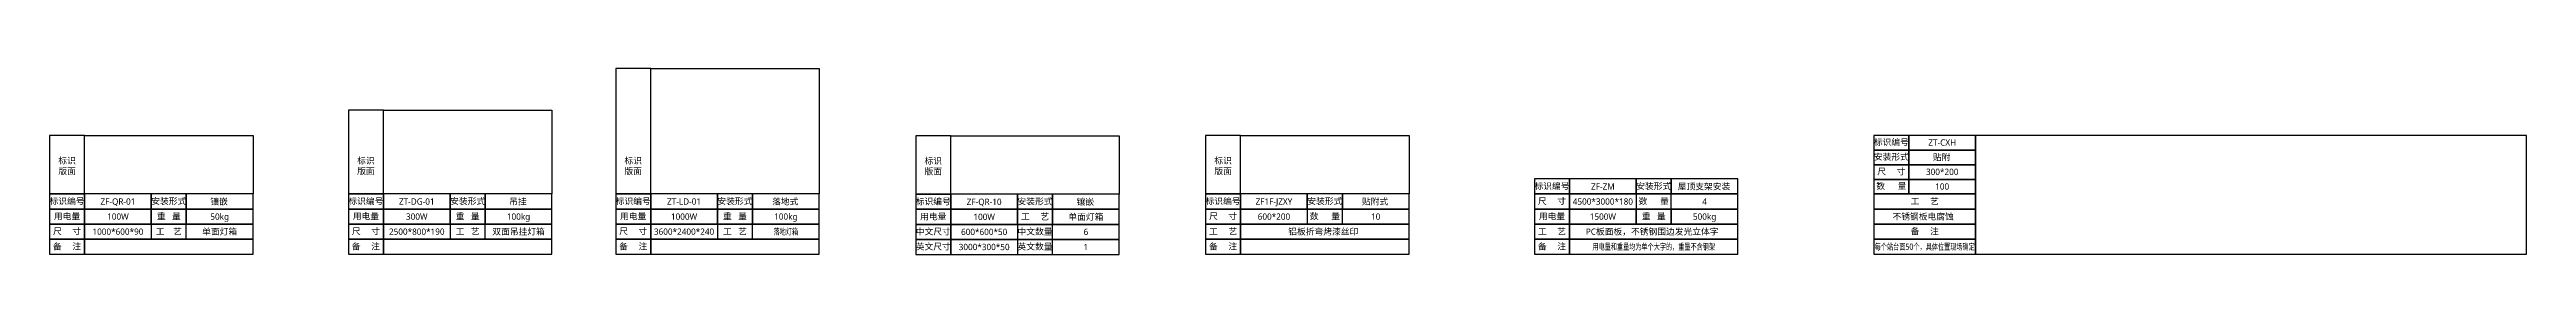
# Model space of a CAD drawing. Extents: x 26217 to 323175, y 24857 to 47090.
import ezdxf
from ezdxf.enums import TextEntityAlignment as Align

# ---------------------------------------------------------------- set-up
doc = ezdxf.new("R2010")
doc.units = 0
doc.header["$LTSCALE"] = 1000
doc.header["$MEASUREMENT"] = 0
doc.layers.add('XYD-Style', color=100, linetype='Continuous')
doc.styles.add('XYD-Style', font='Microsoft YaHei.ttf')

# ---------------------------------------------------------------- blocks, each defined once
blk = doc.blocks.new('*U6')
at = {"layer": 'XYD-Style', "color": 100}
for points in [[(0, 7200), (4200, 7200), (4200, 14201), (0, 14201)], [(4200, 14201), (24400, 14201), (24400, 7200), (4200, 7200)], [(0, 5400), (4200, 5400), (4200, 7200), (0, 7200)], [(4200, 5400), (12200, 5400), (12200, 7200), (4200, 7200)], [(12200, 5400), (16400, 5400), (16400, 7200), (12200, 7200)], [(16400, 5400), (24400, 5400), (24400, 7200), (16400, 7200)], [(0, 3600), (4200, 3600), (4200, 5400), (0, 5400)], [(0, 1800), (4200, 1800), (4200, 3600), (0, 3600)], [(4200, 3600), (12200, 3600), (12200, 5400), (4200, 5400)], [(4200, 1800), (24400, 1800), (24400, 3600), (4200, 3600)], [(12200, 3600), (16400, 3600), (16400, 5400), (12200, 5400)], [(12200, 1800), (16400, 1800), (16400, 3600), (12200, 3600)], [(16400, 3600), (24400, 3600), (24400, 5400), (16400, 5400)], [(0, 0), (4200, 0), (4200, 1800), (0, 1800)], [(4200, 0), (24400, 0), (24400, 1800), (4200, 1800)]]:
    blk.add_lwpolyline(points, close=True, dxfattribs=at)
at = {"layer": 'XYD-Style', "color": 100, "char_height": 750, "attachment_point": 5, "style": 'XYD-Style'}
for s, insert in [('标识\\P版面', (2100, 10515)), ('标识编号', (2100, 6300)), ('{\\fMicrosoft YaHei|b0|i0|c134|p34;安装形式}', (14300, 6300)), ('尺     寸', (2100, 2700)), ('用电量', (2100, 4500)), ('工    艺', (14300, 2700)), ('{\\fMicrosoft YaHei|b0|i0|c134|p34;重   量}', (14300, 4500)), ('备     注', (2100, 900))]:
    blk.add_mtext(s, dxfattribs=dict(at, insert=insert))
at = {"layer": 'XYD-Style', "color": 100, "style": 'XYD-Style'}
for tag, height, flags, p in [('--XYDAREA', 180, 1, (653, 7823)), ('--XYDISCOUNT', 180, 9, (876, 7506)), ('--XYDNAME', 180, 1, (704, 8073)), ('XYD-TECH', 750, 8, (20400, 2700))]:
    blk.add_attdef(tag, text='', height=height, dxfattribs=dict(at, flags=flags)).set_placement(p, align=Align.MIDDLE_CENTER)
for tag, p in [('XYD-NUMBER', (8200, 6300)), ('XYD-TYPE', (20326, 6300)), ('XYD-POWER', (8200, 4500)), ('XYD-SIZE', (8200, 2700)), ('XYD-WEIGHT', (20400, 4500))]:
    blk.add_attdef(tag, text='', height=750, dxfattribs=at).set_placement(p, align=Align.MIDDLE_CENTER)
at = {"layer": 'XYD-Style', "color": 100, "style": 'XYD-Style', "width": 0.7}
blk.add_attdef('XYD-REMARKS', text='', height=750, dxfattribs=at).set_placement((14300, 900), align=Align.MIDDLE_CENTER)
blk = doc.blocks.new('*U7')
at = {"layer": 'XYD-Style', "color": 100}
for points in [[(0, 7200), (4200, 7200), (4200, 17201), (0, 17201)], [(4200, 17201), (24400, 17201), (24400, 7200), (4200, 7200)], [(0, 5400), (4200, 5400), (4200, 7200), (0, 7200)], [(4200, 5400), (12200, 5400), (12200, 7200), (4200, 7200)], [(12200, 5400), (16400, 5400), (16400, 7200), (12200, 7200)], [(16400, 5400), (24400, 5400), (24400, 7200), (16400, 7200)], [(0, 3600), (4200, 3600), (4200, 5400), (0, 5400)], [(0, 1800), (4200, 1800), (4200, 3600), (0, 3600)], [(4200, 3600), (12200, 3600), (12200, 5400), (4200, 5400)], [(4200, 1800), (24400, 1800), (24400, 3600), (4200, 3600)], [(12200, 3600), (16400, 3600), (16400, 5400), (12200, 5400)], [(12200, 1800), (16400, 1800), (16400, 3600), (12200, 3600)], [(16400, 3600), (24400, 3600), (24400, 5400), (16400, 5400)], [(0, 0), (4200, 0), (4200, 1800), (0, 1800)], [(4200, 0), (24400, 0), (24400, 1800), (4200, 1800)]]:
    blk.add_lwpolyline(points, close=True, dxfattribs=at)
at = {"layer": 'XYD-Style', "color": 100, "char_height": 750, "attachment_point": 5, "style": 'XYD-Style'}
for s, insert in [('标识\\P版面', (2100, 10515)), ('标识编号', (2100, 6300)), ('{\\fMicrosoft YaHei|b0|i0|c134|p34;安装形式}', (14300, 6300)), ('尺     寸', (2100, 2700)), ('用电量', (2100, 4500)), ('{\\fMicrosoft YaHei|b0|i0|c134|p34;重   量}', (14300, 4500)), ('工   艺', (14300, 2700)), ('备     注', (2100, 900))]:
    blk.add_mtext(s, dxfattribs=dict(at, insert=insert))
at = {"layer": 'XYD-Style', "color": 100, "style": 'XYD-Style'}
for tag, height, flags, p in [('--XYDAREA', 180, 1, (653, 7823)), ('--XYDISCOUNT', 180, 9, (876, 7506)), ('--XYDNAME', 180, 1, (704, 8073)), ('XYD-TECH', 750, 8, (20400, 2700))]:
    blk.add_attdef(tag, text='', height=height, dxfattribs=dict(at, flags=flags)).set_placement(p, align=Align.MIDDLE_CENTER)
for tag, p in [('XYD-NUMBER', (8200, 6300)), ('XYD-TYPE', (20326, 6300)), ('XYD-POWER', (8200, 4500)), ('XYD-SIZE', (8200, 2700)), ('XYD-WEIGHT', (20400, 4500))]:
    blk.add_attdef(tag, text='', height=750, dxfattribs=at).set_placement(p, align=Align.MIDDLE_CENTER)
at = {"layer": 'XYD-Style', "color": 100, "style": 'XYD-Style', "width": 0.7}
blk.add_attdef('XYD-REMARKS', text='', height=750, dxfattribs=at).set_placement((14300, 900), align=Align.MIDDLE_CENTER)
blk = doc.blocks.new('*U8')
at = {"layer": 'XYD-Style', "color": 100}
for points in [[(0, 7200), (4200, 7200), (4200, 22201), (0, 22201)], [(4200, 22201), (24400, 22201), (24400, 7200), (4200, 7200)], [(0, 5400), (4200, 5400), (4200, 7200), (0, 7200)], [(4200, 5400), (12200, 5400), (12200, 7200), (4200, 7200)], [(12200, 5400), (16400, 5400), (16400, 7200), (12200, 7200)], [(16400, 5400), (24400, 5400), (24400, 7200), (16400, 7200)], [(0, 3600), (4200, 3600), (4200, 5400), (0, 5400)], [(0, 1800), (4200, 1800), (4200, 3600), (0, 3600)], [(4200, 3600), (12200, 3600), (12200, 5400), (4200, 5400)], [(4200, 1800), (24400, 1800), (24400, 3600), (4200, 3600)], [(12200, 3600), (16400, 3600), (16400, 5400), (12200, 5400)], [(12200, 1800), (16400, 1800), (16400, 3600), (12200, 3600)], [(16400, 3600), (24400, 3600), (24400, 5400), (16400, 5400)], [(0, 0), (4200, 0), (4200, 1800), (0, 1800)], [(4200, 0), (24400, 0), (24400, 1800), (4200, 1800)]]:
    blk.add_lwpolyline(points, close=True, dxfattribs=at)
at = {"layer": 'XYD-Style', "color": 100, "char_height": 750, "attachment_point": 5, "style": 'XYD-Style'}
for s, insert in [('标识\\P版面', (2100, 10515)), ('标识编号', (2100, 6300)), ('{\\fMicrosoft YaHei|b0|i0|c134|p34;安装形式}', (14300, 6300)), ('尺     寸', (2100, 2700)), ('用电量', (2100, 4500)), ('{\\fMicrosoft YaHei|b0|i0|c134|p34;重   量}', (14300, 4500)), ('工   艺', (14300, 2700)), ('备     注', (2100, 900))]:
    blk.add_mtext(s, dxfattribs=dict(at, insert=insert))
at = {"layer": 'XYD-Style', "color": 100, "style": 'XYD-Style'}
for tag, flags, p in [('--XYDAREA', 1, (653, 7823)), ('--XYDISCOUNT', 9, (876, 7506)), ('--XYDNAME', 1, (704, 8073))]:
    blk.add_attdef(tag, text='', height=180, dxfattribs=dict(at, flags=flags)).set_placement(p, align=Align.MIDDLE_CENTER)
for tag, p in [('XYD-NUMBER', (8200, 6300)), ('XYD-TYPE', (20326, 6300)), ('XYD-POWER', (8200, 4500)), ('XYD-SIZE', (8200, 2700)), ('XYD-WEIGHT', (20400, 4500))]:
    blk.add_attdef(tag, text='', height=750, dxfattribs=at).set_placement(p, align=Align.MIDDLE_CENTER)
at = {"layer": 'XYD-Style', "color": 100, "style": 'XYD-Style', "width": 0.7, "flags": 8}
blk.add_attdef('XYD-TECH', text='', height=750, dxfattribs=at).set_placement((20400, 2700), align=Align.MIDDLE_CENTER)
at = {"layer": 'XYD-Style', "color": 100, "style": 'XYD-Style', "width": 0.7}
blk.add_attdef('XYD-REMARKS', text='', height=750, dxfattribs=at).set_placement((14300, 900), align=Align.MIDDLE_CENTER)
blk = doc.blocks.new('XYD-SIGNBLOCK_E')
at = {"layer": 'XYD-Style', "color": 100}
for points in [[(0, 7200), (4200, 7200), (4200, 14201), (0, 14201)], [(4200, 14201), (24400, 14201), (24400, 7200), (4200, 7200)], [(0, 5400), (4200, 5400), (4200, 7200), (0, 7200)], [(4200, 5400), (12200, 5400), (12200, 7200), (4200, 7200)], [(12200, 5400), (16400, 5400), (16400, 7200), (12200, 7200)], [(16400, 5400), (24400, 5400), (24400, 7200), (16400, 7200)], [(0, 3600), (4200, 3600), (4200, 5400), (0, 5400)], [(0, 1800), (4200, 1800), (4200, 3600), (0, 3600)], [(4200, 3600), (24400, 3600), (24400, 5400), (4200, 5400)], [(4200, 1800), (24400, 1800), (24400, 3600), (4200, 3600)], [(12200, 3600), (16400, 3600), (16400, 5400), (12200, 5400)], [(0, 0), (4200, 0), (4200, 1800), (0, 1800)], [(4200, 0), (24400, 0), (24400, 1800), (4200, 1800)]]:
    blk.add_lwpolyline(points, close=True, dxfattribs=at)
at = {"layer": 'XYD-Style', "color": 100, "char_height": 750, "attachment_point": 5, "style": 'XYD-Style'}
for s, insert in [('标识\\P版面', (2100, 10515)), ('标识编号', (2100, 6300)), ('{\\fMicrosoft YaHei|b0|i0|c134|p34;安装形式}', (14300, 6300)), ('尺     寸', (2100, 4500)), ('工     艺', (2100, 2700)), ('数      量', (14300, 4500)), ('备     注', (2100, 900))]:
    blk.add_mtext(s, dxfattribs=dict(at, insert=insert))
at = {"layer": 'XYD-Style', "color": 100, "style": 'XYD-Style'}
for tag, height, flags, p in [('--XYDAREA', 180, 1, (653, 7823)), ('--XYDISCOUNT', 180, 9, (876, 7506)), ('--XYDNAME', 180, 1, (704, 8073)), ('XYD-TECH', 750, 8, (14114, 2700)), ('XYD-QTY', 750, 8, (20400, 4500))]:
    blk.add_attdef(tag, text='', height=height, dxfattribs=dict(at, flags=flags)).set_placement(p, align=Align.MIDDLE_CENTER)
for tag, p in [('XYD-NUMBER', (8200, 6300)), ('XYD-TYPE', (20326, 6300)), ('XYD-SIZE', (8200, 4500))]:
    blk.add_attdef(tag, text='', height=750, dxfattribs=at).set_placement(p, align=Align.MIDDLE_CENTER)
at = {"layer": 'XYD-Style', "color": 100, "style": 'XYD-Style', "width": 0.7}
blk.add_attdef('XYD-REMARKS', text='', height=750, dxfattribs=at).set_placement((14300, 900), align=Align.MIDDLE_CENTER)
blk = doc.blocks.new('XYD-SIGNBLOCK_F')
at = {"layer": 'XYD-Style', "color": 100}
for points in [[(0, 7200), (4200, 7200), (4200, 9000), (0, 9000)], [(4200, 7200), (12200, 7200), (12200, 9000), (4200, 9000)], [(12200, 7200), (16400, 7200), (16400, 9000), (12200, 9000)], [(16400, 7200), (24400, 7200), (24400, 9000), (16400, 9000)], [(0, 5400), (4200, 5400), (4200, 7200), (0, 7200)], [(4200, 5400), (24400, 5400), (24400, 7200), (4200, 7200)], [(12200, 5400), (16400, 5400), (16400, 7200), (12200, 7200)], [(0, 3600), (4200, 3600), (4200, 5400), (0, 5400)], [(0, 1800), (4200, 1800), (4200, 3600), (0, 3600)], [(4200, 3600), (12200, 3600), (12200, 5400), (4200, 5400)], [(4200, 1800), (24400, 1800), (24400, 3600), (4200, 3600)], [(12200, 3600), (16400, 3600), (16400, 5400), (12200, 5400)], [(16400, 3600), (24400, 3600), (24400, 5400), (16400, 5400)], [(0, 0), (4200, 0), (4200, 1800), (0, 1800)], [(4200, 0), (24400, 0), (24400, 1800), (4200, 1800)]]:
    blk.add_lwpolyline(points, close=True, dxfattribs=at)
at = {"layer": 'XYD-Style', "color": 100, "char_height": 750, "attachment_point": 5, "style": 'XYD-Style'}
for s, insert in [('标识编号', (2100, 8100)), ('尺     寸', (2100, 6300)), ('{\\fMicrosoft YaHei|b0|i0|c134|p34;安装形式}', (14300, 8100)), ('数      量', (14300, 6300)), ('工     艺', (2100, 2700)), ('用电量', (2100, 4500)), ('{\\fMicrosoft YaHei|b0|i0|c134|p34;重   量}', (14300, 4500)), ('备     注', (2100, 900))]:
    blk.add_mtext(s, dxfattribs=dict(at, insert=insert))
at = {"layer": 'XYD-Style', "color": 100, "style": 'XYD-Style'}
for tag, height, flags, p in [('--XYDAREA', 180, 1, (653, 9623)), ('--XYDISCOUNT', 180, 9, (876, 9306)), ('--XYDNAME', 180, 1, (704, 9873)), ('XYD-QTY', 750, 8, (20400, 6300)), ('XYD-TECH', 750, 8, (14114, 2700))]:
    blk.add_attdef(tag, text='', height=height, dxfattribs=dict(at, flags=flags)).set_placement(p, align=Align.MIDDLE_CENTER)
for tag, p in [('XYD-NUMBER', (8200, 8100)), ('XYD-SIZE', (8200, 6300)), ('XYD-TYPE', (20326, 8100)), ('XYD-POWER', (8200, 4500)), ('XYD-WEIGHT', (20400, 4500))]:
    blk.add_attdef(tag, text='', height=750, dxfattribs=at).set_placement(p, align=Align.MIDDLE_CENTER)
at = {"layer": 'XYD-Style', "color": 100, "style": 'XYD-Style', "width": 0.7}
blk.add_attdef('XYD-REMARKS', text='', height=750, dxfattribs=at).set_placement((14300, 900), align=Align.MIDDLE_CENTER)
blk = doc.blocks.new('XYD-SIGNBLOCK_G')
at = {"layer": 'XYD-Style', "color": 100}
for points in [[(0, 12451), (4200, 12451), (4200, 14201), (0, 14201)], [(0, 10700), (4200, 10700), (4200, 12451), (0, 12451)], [(4200, 12451), (12200, 12451), (12200, 14201), (4200, 14201)], [(4200, 10700), (12200, 10700), (12200, 12451), (4200, 12451)], [(12200, 0), (78244, 0), (78244, 14201), (12200, 14201)], [(0, 8950), (4200, 8950), (4200, 10700), (0, 10700)], [(0, 7200), (4200, 7200), (4200, 8950), (0, 8950)], [(4200, 8950), (12200, 8950), (12200, 10700), (4200, 10700)], [(4200, 7200), (12200, 7200), (12200, 8950), (4200, 8950)], [(0, 5400), (12200, 5400), (12200, 7200), (0, 7200)], [(0, 3600), (12200, 3600), (12200, 5400), (0, 5400)], [(0, 1800), (12200, 1800), (12200, 3600), (0, 3600)], [(0, 0), (12200, 0), (12200, 1800), (0, 1800)]]:
    blk.add_lwpolyline(points, close=True, dxfattribs=at)
at = {"layer": 'XYD-Style', "color": 100, "char_height": 750, "attachment_point": 5, "style": 'XYD-Style'}
for s, insert in [('标识编号', (2100, 13351)), ('{\\fMicrosoft YaHei|b0|i0|c134|p34;安装形式}', (2100, 11600)), ('尺     寸', (2100, 9850)), ('数      量', (2100, 8100)), ('工     艺', (6100, 6300)), ('备     注', (6100, 2700))]:
    blk.add_mtext(s, dxfattribs=dict(at, insert=insert))
at = {"layer": 'XYD-Style', "color": 100, "style": 'XYD-Style'}
for tag, p in [('XYD-NUMBER', (8200, 13351)), ('XYD-TYPE', (8126, 11600)), ('XYD-SIZE', (8200, 9850))]:
    blk.add_attdef(tag, text='', height=750, dxfattribs=at).set_placement(p, align=Align.MIDDLE_CENTER)
for tag, height, flags, p in [('XYD-QTY', 750, 8, (8200, 8100)), ('XYD-TECH', 750, 8, (5914, 4500)), ('--XYDAREA', 180, 1, (12853, 623)), ('--XYDISCOUNT', 180, 9, (13076, 306)), ('--XYDNAME', 180, 1, (12904, 873))]:
    blk.add_attdef(tag, text='', height=height, dxfattribs=dict(at, flags=flags)).set_placement(p, align=Align.MIDDLE_CENTER)
at = {"layer": 'XYD-Style', "color": 100, "style": 'XYD-Style', "width": 0.7}
blk.add_attdef('XYD-REMARKS', text='', height=750, dxfattribs=at).set_placement((6100, 900), align=Align.MIDDLE_CENTER)
blk = doc.blocks.new('XYD-SIGNBLOCK_D')
at = {"layer": 'XYD-Style', "color": 100}
for points in [[(0, 7200), (4200, 7200), (4200, 14201), (0, 14201)], [(4200, 14201), (24400, 14201), (24400, 7200), (4200, 7200)], [(0, 5400), (4200, 5400), (4200, 7200), (0, 7200)], [(4200, 5400), (12200, 5400), (12200, 7200), (4200, 7200)], [(12200, 5400), (16400, 5400), (16400, 7200), (12200, 7200)], [(16400, 5400), (24400, 5400), (24400, 7200), (16400, 7200)], [(0, 3600), (4200, 3600), (4200, 5400), (0, 5400)], [(0, 1800), (4200, 1800), (4200, 3600), (0, 3600)], [(4200, 3600), (12200, 3600), (12200, 5400), (4200, 5400)], [(4200, 1800), (24400, 1800), (24400, 3600), (4200, 3600)], [(12200, 3600), (16400, 3600), (16400, 5400), (12200, 5400)], [(12200, 1800), (16400, 1800), (16400, 3600), (12200, 3600)], [(16400, 3600), (24400, 3600), (24400, 5400), (16400, 5400)], [(0, 0), (4200, 0), (4200, 1800), (0, 1800)], [(4200, 0), (24400, 0), (24400, 1800), (4200, 1800)], [(12200, 0), (16400, 0), (16400, 1800), (12200, 1800)]]:
    blk.add_lwpolyline(points, close=True, dxfattribs=at)
at = {"layer": 'XYD-Style', "color": 100, "char_height": 750, "attachment_point": 5, "style": 'XYD-Style'}
for s, insert in [('标识\\P版面', (2100, 10515)), ('标识编号', (2100, 6300)), ('{\\fMicrosoft YaHei|b0|i0|c134|p34;安装形式}', (14300, 6300)), ('中文尺寸', (2100, 2700)), ('用电量', (2100, 4500)), ('中文数量', (14300, 2700)), ('工     艺', (14300, 4500)), ('英文尺寸', (2100, 900)), ('英文数量', (14300, 900))]:
    blk.add_mtext(s, dxfattribs=dict(at, insert=insert))
at = {"layer": 'XYD-Style', "color": 100, "style": 'XYD-Style'}
for tag, height, flags, p in [('--XYDAREA', 180, 1, (653, 7823)), ('--XYDISCOUNT', 180, 9, (876, 7506)), ('--XYDNAME', 180, 1, (704, 8073)), ('XYD-TECH', 750, 8, (20400, 4500))]:
    blk.add_attdef(tag, text='', height=height, dxfattribs=dict(at, flags=flags)).set_placement(p, align=Align.MIDDLE_CENTER)
for tag, p in [('XYD-NUMBER', (8200, 6300)), ('XYD-TYPE', (20326, 6300)), ('XYD-POWER', (8200, 4500)), ('XYD-CNSIZE', (8200, 2700)), ('XYD-CNQTY', (20400, 2700)), ('XYD-ENSIZE', (8200, 900)), ('XYD-ENQTY', (20400, 900))]:
    blk.add_attdef(tag, text='', height=750, dxfattribs=at).set_placement(p, align=Align.MIDDLE_CENTER)

msp = doc.modelspace()

# ---------------------------------------------------------------- block references
at = {"layer": 'XYD-Style', "color": 100}
ref = msp.add_blockref('*U8', (94091, 24889), dxfattribs=at)
ref.add_attrib('XYD-TECH', '落地灯箱', dxfattribs={"color": 100, "height": 750, "style": 'XYD-Style', "width": 0.7}).set_placement((114491, 27589), align=Align.MIDDLE_CENTER)
ref.add_attrib('XYD-SIZE', '3600*2400*240', dxfattribs={"color": 100, "height": 750, "style": 'XYD-Style'}).set_placement((102291, 27589), align=Align.MIDDLE_CENTER)
ref.add_attrib('XYD-POWER', '1000W', dxfattribs={"color": 100, "height": 750, "style": 'XYD-Style'}).set_placement((102291, 29389), align=Align.MIDDLE_CENTER)
ref.add_attrib('XYD-WEIGHT', '100kg', dxfattribs={"color": 100, "height": 750, "style": 'XYD-Style'}).set_placement((114491, 29389), align=Align.MIDDLE_CENTER)
ref.add_attrib('XYD-TYPE', '落地式', dxfattribs={"color": 100, "height": 750, "style": 'XYD-Style'}).set_placement((114417, 31189), align=Align.MIDDLE_CENTER)
ref.add_attrib('XYD-NUMBER', 'ZT-LD-01', dxfattribs={"color": 100, "height": 750, "style": 'XYD-Style'}).set_placement((102291, 31189), align=Align.MIDDLE_CENTER)
ref = msp.add_blockref('*U7', (62047, 24889), dxfattribs=at)
ref.add_attrib('XYD-TECH', '双面吊挂灯箱', dxfattribs={"color": 100, "height": 750, "style": 'XYD-Style'}).set_placement((82447, 27589), align=Align.MIDDLE_CENTER)
ref.add_attrib('XYD-SIZE', '2500*800*190', dxfattribs={"color": 100, "height": 750, "style": 'XYD-Style'}).set_placement((70247, 27589), align=Align.MIDDLE_CENTER)
ref.add_attrib('XYD-POWER', '300W', dxfattribs={"color": 100, "height": 750, "style": 'XYD-Style'}).set_placement((70247, 29389), align=Align.MIDDLE_CENTER)
ref.add_attrib('XYD-WEIGHT', '100kg', dxfattribs={"color": 100, "height": 750, "style": 'XYD-Style'}).set_placement((82447, 29389), align=Align.MIDDLE_CENTER)
ref.add_attrib('XYD-TYPE', '吊挂', dxfattribs={"color": 100, "height": 750, "style": 'XYD-Style'}).set_placement((82373, 31189), align=Align.MIDDLE_CENTER)
ref.add_attrib('XYD-NUMBER', 'ZT-DG-01', dxfattribs={"color": 100, "height": 750, "style": 'XYD-Style'}).set_placement((70247, 31189), align=Align.MIDDLE_CENTER)
ref = msp.add_blockref('*U6', (26217, 24889), dxfattribs=at)
ref.add_attrib('XYD-TECH', '单面灯箱', dxfattribs={"color": 100, "height": 750, "style": 'XYD-Style'}).set_placement((46617, 27589), align=Align.MIDDLE_CENTER)
ref.add_attrib('XYD-SIZE', '1000*600*90', dxfattribs={"color": 100, "height": 750, "style": 'XYD-Style'}).set_placement((34417, 27589), align=Align.MIDDLE_CENTER)
ref.add_attrib('XYD-POWER', '100W', dxfattribs={"color": 100, "height": 750, "style": 'XYD-Style'}).set_placement((34417, 29389), align=Align.MIDDLE_CENTER)
ref.add_attrib('XYD-WEIGHT', '50kg', dxfattribs={"color": 100, "height": 750, "style": 'XYD-Style'}).set_placement((46617, 29389), align=Align.MIDDLE_CENTER)
ref.add_attrib('XYD-TYPE', '镶嵌', dxfattribs={"color": 100, "height": 750, "style": 'XYD-Style'}).set_placement((46542, 31189), align=Align.MIDDLE_CENTER)
ref.add_attrib('XYD-NUMBER', 'ZF-QR-01', dxfattribs={"color": 100, "height": 750, "style": 'XYD-Style'}).set_placement((34417, 31189), align=Align.MIDDLE_CENTER)
at = {"layer": 'XYD-Style'}
ref = msp.add_blockref('XYD-SIGNBLOCK_D', (130069, 24857), dxfattribs=at)
ref.add_attrib('XYD-ENQTY', '1', dxfattribs={"color": 100, "height": 750, "style": 'XYD-Style'}).set_placement((150469, 25757), align=Align.MIDDLE_CENTER)
ref.add_attrib('XYD-CNQTY', '6', dxfattribs={"color": 100, "height": 750, "style": 'XYD-Style'}).set_placement((150469, 27557), align=Align.MIDDLE_CENTER)
ref.add_attrib('XYD-ENSIZE', '3000*300*50', dxfattribs={"color": 100, "height": 750, "style": 'XYD-Style'}).set_placement((138269, 25757), align=Align.MIDDLE_CENTER)
ref.add_attrib('XYD-CNSIZE', '600*600*50', dxfattribs={"color": 100, "height": 750, "style": 'XYD-Style'}).set_placement((138269, 27557), align=Align.MIDDLE_CENTER)
ref.add_attrib('XYD-TECH', '单面灯箱', dxfattribs={"color": 100, "height": 750, "style": 'XYD-Style'}).set_placement((150469, 29357), align=Align.MIDDLE_CENTER)
ref.add_attrib('XYD-POWER', '100W', dxfattribs={"color": 100, "height": 750, "style": 'XYD-Style'}).set_placement((138269, 29357), align=Align.MIDDLE_CENTER)
ref.add_attrib('XYD-TYPE', '镶嵌', dxfattribs={"color": 100, "height": 750, "style": 'XYD-Style'}).set_placement((150394, 31157), align=Align.MIDDLE_CENTER)
ref.add_attrib('XYD-NUMBER', 'ZF-QR-10', dxfattribs={"color": 100, "height": 750, "style": 'XYD-Style'}).set_placement((138269, 31157), align=Align.MIDDLE_CENTER)
ref = msp.add_blockref('XYD-SIGNBLOCK_E', (164812, 24889), dxfattribs=at)
ref.add_attrib('XYD-QTY', '10', dxfattribs={"color": 100, "height": 750, "style": 'XYD-Style'}).set_placement((185212, 29389), align=Align.MIDDLE_CENTER)
ref.add_attrib('XYD-SIZE', '600*200', dxfattribs={"color": 100, "height": 750, "style": 'XYD-Style'}).set_placement((173012, 29389), align=Align.MIDDLE_CENTER)
ref.add_attrib('XYD-TECH', '铝板折弯烤漆丝印', dxfattribs={"color": 100, "height": 750, "style": 'XYD-Style'}).set_placement((178926, 27589), align=Align.MIDDLE_CENTER)
ref.add_attrib('XYD-TYPE', '贴附式', dxfattribs={"color": 100, "height": 750, "style": 'XYD-Style'}).set_placement((185137, 31189), align=Align.MIDDLE_CENTER)
ref.add_attrib('XYD-NUMBER', 'ZF1F-JZXY', dxfattribs={"color": 100, "height": 750, "style": 'XYD-Style'}).set_placement((173012, 31189), align=Align.MIDDLE_CENTER)
ref = msp.add_blockref('XYD-SIGNBLOCK_G', (244931, 24889), dxfattribs=at)
ref.add_attrib('XYD-REMARKS', '每个站台面50个，具体位置现场确定', dxfattribs={"color": 100, "height": 750, "style": 'XYD-Style', "width": 0.7}).set_placement((251031, 25789), align=Align.MIDDLE_CENTER)
ref.add_attrib('XYD-TECH', '不锈钢板电腐蚀', dxfattribs={"color": 100, "height": 750, "style": 'XYD-Style'}).set_placement((250846, 29389), align=Align.MIDDLE_CENTER)
ref.add_attrib('XYD-QTY', '100', dxfattribs={"color": 100, "height": 750, "style": 'XYD-Style'}).set_placement((253131, 32989), align=Align.MIDDLE_CENTER)
ref.add_attrib('XYD-SIZE', '300*200', dxfattribs={"color": 100, "height": 750, "style": 'XYD-Style'}).set_placement((253131, 34739), align=Align.MIDDLE_CENTER)
ref.add_attrib('XYD-TYPE', '贴附', dxfattribs={"color": 100, "height": 750, "style": 'XYD-Style'}).set_placement((253057, 36489), align=Align.MIDDLE_CENTER)
ref.add_attrib('XYD-NUMBER', 'ZT-CXH', dxfattribs={"color": 100, "height": 750, "style": 'XYD-Style'}).set_placement((253131, 38240), align=Align.MIDDLE_CENTER)
ref = msp.add_blockref('XYD-SIGNBLOCK_F', (204245, 24889), dxfattribs=at)
ref.add_attrib('XYD-POWER', '1500W', dxfattribs={"color": 100, "height": 750, "style": 'XYD-Style'}).set_placement((212445, 29389), align=Align.MIDDLE_CENTER)
ref.add_attrib('XYD-WEIGHT', '500kg', dxfattribs={"color": 100, "height": 750, "style": 'XYD-Style'}).set_placement((224645, 29389), align=Align.MIDDLE_CENTER)
ref.add_attrib('XYD-QTY', '4', dxfattribs={"color": 100, "height": 750, "style": 'XYD-Style'}).set_placement((224645, 31189), align=Align.MIDDLE_CENTER)
ref.add_attrib('XYD-SIZE', '4500*3000*180', dxfattribs={"color": 100, "height": 750, "style": 'XYD-Style'}).set_placement((212445, 31189), align=Align.MIDDLE_CENTER)
ref.add_attrib('XYD-REMARKS', '用电量和重量均为单个大字的，重量不含钢架', dxfattribs={"color": 100, "height": 750, "style": 'XYD-Style', "width": 0.7}).set_placement((218545, 25789), align=Align.MIDDLE_CENTER)
ref.add_attrib('XYD-TECH', 'PC板面板，不锈钢围边发光立体字', dxfattribs={"color": 100, "height": 750, "style": 'XYD-Style'}).set_placement((218360, 27589), align=Align.MIDDLE_CENTER)
ref.add_attrib('XYD-TYPE', '屋顶支架安装', dxfattribs={"color": 100, "height": 750, "style": 'XYD-Style'}).set_placement((224571, 32989), align=Align.MIDDLE_CENTER)
ref.add_attrib('XYD-NUMBER', 'ZF-ZM', dxfattribs={"color": 100, "height": 750, "style": 'XYD-Style'}).set_placement((212445, 32989), align=Align.MIDDLE_CENTER)

doc.saveas('drawing.dxf')
